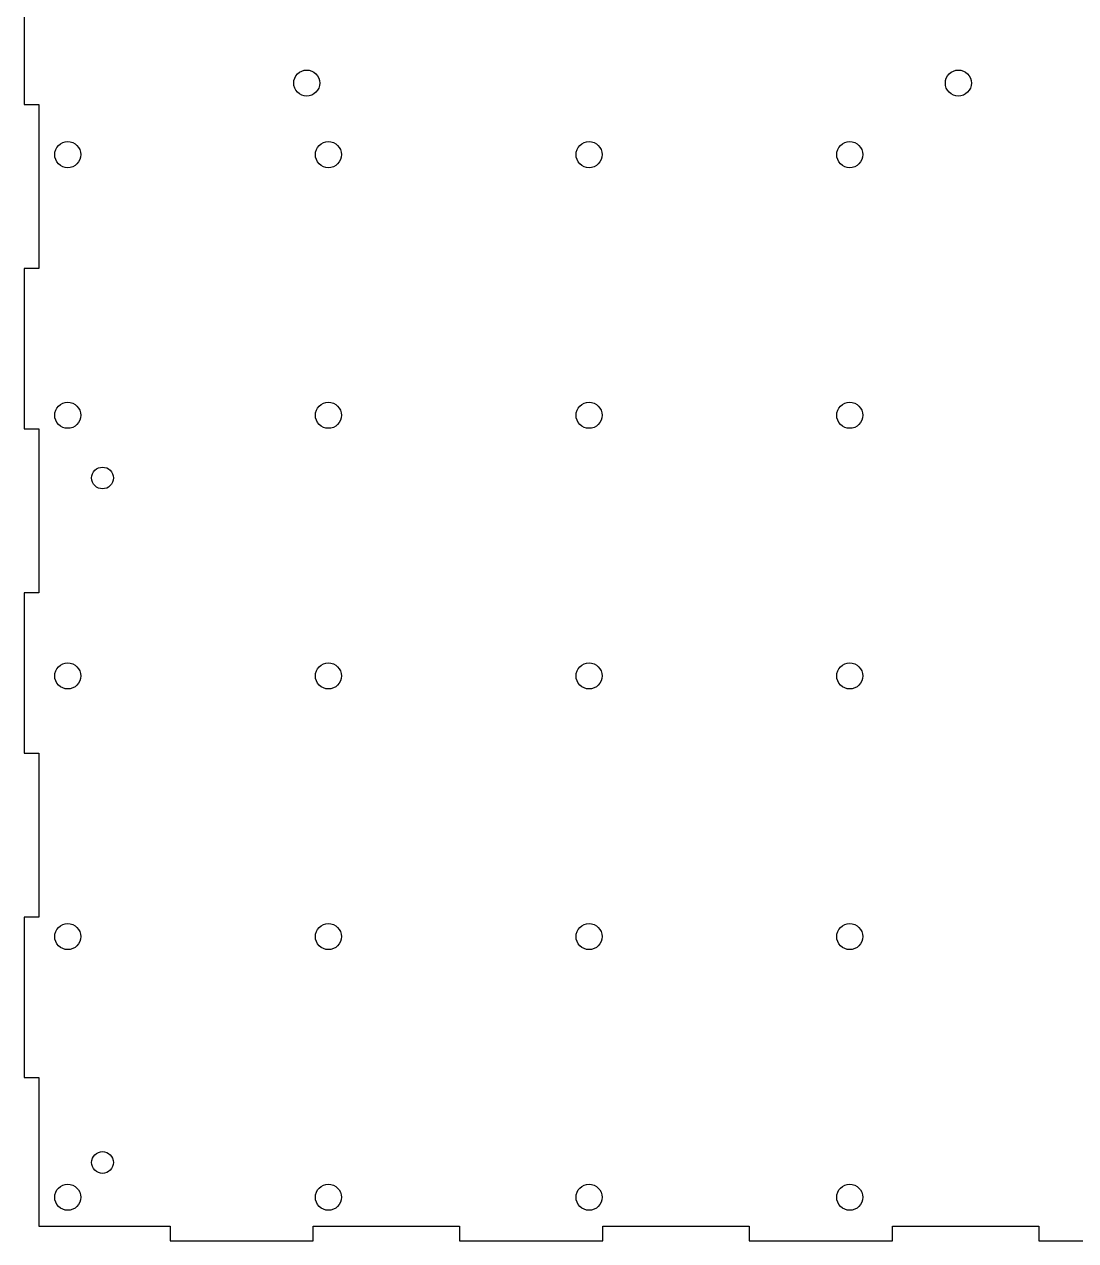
# Model space of a CAD drawing. Header units: metres. Extents: x 0 to 318, y 0 to 356.
# Drawn here: x 0 to 153.7, y 0 to 177.8 of the extents above; entities that cross this region are included whole.
import ezdxf

# ---------------------------------------------------------------- set-up
doc = ezdxf.new("R2010")
doc.units = ezdxf.units.M

msp = doc.modelspace()

# ---------------------------------------------------------------- linework, layer by layer
for p, q in [((0, 189.526), (0, 166.074)), ((39.928, 170.562), (40.2167, 170.799)), ((40.2167, 170.799), (40.546, 170.975)), ((40.546, 170.975), (40.9034, 171.083)), ((40.9034, 171.083), (41.275, 171.12)), ((41.275, 171.12), (41.6466, 171.083)), ((41.6466, 171.083), (42.004, 170.975)), ((42.004, 170.975), (42.3333, 170.799)), ((42.3333, 170.799), (42.622, 170.562)), ((135.178, 170.562), (135.467, 170.799)), ((135.467, 170.799), (135.796, 170.975)), ((135.796, 170.975), (136.153, 171.083)), ((136.153, 171.083), (136.525, 171.12)), ((136.525, 171.12), (136.897, 171.083)), ((136.897, 171.083), (137.254, 170.975)), ((137.254, 170.975), (137.583, 170.799)), ((137.583, 170.799), (137.872, 170.562)), ((39.37, 169.215), (39.4066, 169.586)), ((39.4066, 168.843), (39.37, 169.215)), ((39.4066, 169.586), (39.515, 169.944)), ((39.515, 169.944), (39.6911, 170.273)), ((39.6911, 170.273), (39.928, 170.562)), ((42.622, 170.562), (42.8589, 170.273)), ((42.8589, 170.273), (43.035, 169.944)), ((43.035, 169.944), (43.1434, 169.586)), ((43.1434, 169.586), (43.18, 169.215)), ((43.18, 169.215), (43.1434, 168.843)), ((134.62, 169.215), (134.657, 169.586)), ((134.657, 168.843), (134.62, 169.215)), ((134.657, 169.586), (134.765, 169.944)), ((134.765, 169.944), (134.941, 170.273)), ((134.941, 170.273), (135.178, 170.562)), ((137.872, 170.562), (138.109, 170.273)), ((138.109, 170.273), (138.285, 169.944)), ((138.285, 169.944), (138.393, 169.586)), ((138.393, 169.586), (138.43, 169.215)), ((138.43, 169.215), (138.393, 168.843)), ((39.515, 168.486), (39.4066, 168.843)), ((39.6911, 168.156), (39.515, 168.486)), ((39.928, 167.868), (39.6911, 168.156)), ((40.2167, 167.631), (39.928, 167.868)), ((40.546, 167.455), (40.2167, 167.631)), ((40.9034, 167.346), (40.546, 167.455)), ((41.275, 167.31), (40.9034, 167.346)), ((41.6466, 167.346), (41.275, 167.31)), ((42.004, 167.455), (41.6466, 167.346)), ((42.3333, 167.631), (42.004, 167.455)), ((42.622, 167.868), (42.3333, 167.631)), ((42.8589, 168.156), (42.622, 167.868)), ((43.035, 168.486), (42.8589, 168.156)), ((43.1434, 168.843), (43.035, 168.486)), ((134.765, 168.486), (134.657, 168.843)), ((134.941, 168.156), (134.765, 168.486)), ((135.178, 167.868), (134.941, 168.156)), ((135.467, 167.631), (135.178, 167.868)), ((135.796, 167.455), (135.467, 167.631)), ((136.153, 167.346), (135.796, 167.455)), ((136.525, 167.31), (136.153, 167.346)), ((136.897, 167.346), (136.525, 167.31)), ((137.254, 167.455), (136.897, 167.346)), ((137.583, 167.631), (137.254, 167.455)), ((137.872, 167.868), (137.583, 167.631)), ((138.109, 168.156), (137.872, 167.868)), ((138.285, 168.486), (138.109, 168.156)), ((138.393, 168.843), (138.285, 168.486)), ((0, 166.074), (2.12697, 166.074)), ((2.12697, 166.074), (2.12697, 142.113)), ((4.76602, 159.808), (5.00293, 160.097)), ((5.00293, 160.097), (5.29163, 160.334)), ((5.29163, 160.334), (5.62097, 160.51)), ((5.62097, 160.51), (5.97833, 160.618)), ((5.97833, 160.618), (6.34999, 160.655)), ((6.34999, 160.655), (6.72163, 160.618)), ((6.72163, 160.618), (7.07899, 160.51)), ((7.07899, 160.51), (7.40834, 160.334)), ((7.40834, 160.334), (7.69702, 160.097)), ((7.69702, 160.097), (7.93393, 159.808)), ((42.866, 159.808), (43.1029, 160.097)), ((43.1029, 160.097), (43.3916, 160.334)), ((43.3916, 160.334), (43.721, 160.51)), ((43.721, 160.51), (44.0783, 160.618)), ((44.0783, 160.618), (44.45, 160.655)), ((44.45, 160.655), (44.8216, 160.618)), ((44.8216, 160.618), (45.179, 160.51)), ((45.179, 160.51), (45.5083, 160.334)), ((45.5083, 160.334), (45.797, 160.097)), ((45.797, 160.097), (46.0339, 159.808)), ((80.966, 159.808), (81.2029, 160.097)), ((81.2029, 160.097), (81.4916, 160.334)), ((81.4916, 160.334), (81.821, 160.51)), ((81.821, 160.51), (82.1783, 160.618)), ((82.1783, 160.618), (82.55, 160.655)), ((82.55, 160.655), (82.9216, 160.618)), ((82.9216, 160.618), (83.279, 160.51)), ((83.279, 160.51), (83.6083, 160.334)), ((83.6083, 160.334), (83.897, 160.097)), ((83.897, 160.097), (84.1339, 159.808)), ((119.066, 159.808), (119.303, 160.097)), ((119.303, 160.097), (119.592, 160.334)), ((119.592, 160.334), (119.921, 160.51)), ((119.921, 160.51), (120.278, 160.618)), ((120.278, 160.618), (120.65, 160.655)), ((120.65, 160.655), (121.022, 160.618)), ((121.022, 160.618), (121.379, 160.51)), ((121.379, 160.51), (121.708, 160.334)), ((121.708, 160.334), (121.997, 160.097)), ((121.997, 160.097), (122.234, 159.808)), ((4.44498, 158.75), (4.48157, 159.122)), ((4.48157, 158.378), (4.44498, 158.75)), ((4.48157, 159.122), (4.59, 159.479)), ((4.59, 158.021), (4.48157, 158.378)), ((4.59, 159.479), (4.76602, 159.808)), ((7.93393, 159.808), (8.10997, 159.479)), ((8.10997, 159.479), (8.21838, 159.122)), ((8.21838, 158.378), (8.10997, 158.021)), ((8.21838, 159.122), (8.25499, 158.75)), ((8.25499, 158.75), (8.21838, 158.378)), ((42.545, 158.75), (42.5816, 159.122)), ((42.5816, 158.378), (42.545, 158.75)), ((42.5816, 159.122), (42.69, 159.479)), ((42.69, 158.021), (42.5816, 158.378)), ((42.69, 159.479), (42.866, 159.808)), ((46.0339, 159.808), (46.21, 159.479)), ((46.21, 159.479), (46.3184, 159.122)), ((46.3184, 158.378), (46.21, 158.021)), ((46.3184, 159.122), (46.355, 158.75)), ((46.355, 158.75), (46.3184, 158.378)), ((80.645, 158.75), (80.6816, 159.122)), ((80.6816, 158.378), (80.645, 158.75)), ((80.6816, 159.122), (80.79, 159.479)), ((80.79, 158.021), (80.6816, 158.378)), ((80.79, 159.479), (80.966, 159.808)), ((84.1339, 159.808), (84.31, 159.479)), ((84.31, 159.479), (84.4184, 159.122)), ((84.4184, 158.378), (84.31, 158.021)), ((84.4184, 159.122), (84.455, 158.75)), ((84.455, 158.75), (84.4184, 158.378)), ((118.745, 158.75), (118.782, 159.122)), ((118.782, 158.378), (118.745, 158.75)), ((118.782, 159.122), (118.89, 159.479)), ((118.89, 158.021), (118.782, 158.378)), ((118.89, 159.479), (119.066, 159.808)), ((122.234, 159.808), (122.41, 159.479)), ((122.41, 159.479), (122.518, 159.122)), ((122.518, 158.378), (122.41, 158.021)), ((122.518, 159.122), (122.555, 158.75)), ((122.555, 158.75), (122.518, 158.378)), ((4.76602, 157.692), (4.59, 158.021)), ((5.00293, 157.403), (4.76602, 157.692)), ((5.29163, 157.166), (5.00293, 157.403)), ((5.62097, 156.99), (5.29163, 157.166)), ((5.97833, 156.882), (5.62097, 156.99)), ((6.34999, 156.845), (5.97833, 156.882)), ((6.72163, 156.882), (6.34999, 156.845)), ((7.07899, 156.99), (6.72163, 156.882)), ((7.40834, 157.166), (7.07899, 156.99)), ((7.69702, 157.403), (7.40834, 157.166)), ((7.93393, 157.692), (7.69702, 157.403)), ((8.10997, 158.021), (7.93393, 157.692)), ((42.866, 157.692), (42.69, 158.021)), ((43.1029, 157.403), (42.866, 157.692)), ((43.3916, 157.166), (43.1029, 157.403)), ((43.721, 156.99), (43.3916, 157.166)), ((44.0783, 156.882), (43.721, 156.99)), ((44.45, 156.845), (44.0783, 156.882)), ((44.8216, 156.882), (44.45, 156.845)), ((45.179, 156.99), (44.8216, 156.882)), ((45.5083, 157.166), (45.179, 156.99)), ((45.797, 157.403), (45.5083, 157.166)), ((46.0339, 157.692), (45.797, 157.403)), ((46.21, 158.021), (46.0339, 157.692)), ((80.966, 157.692), (80.79, 158.021)), ((81.2029, 157.403), (80.966, 157.692)), ((81.4916, 157.166), (81.2029, 157.403)), ((81.821, 156.99), (81.4916, 157.166)), ((82.1783, 156.882), (81.821, 156.99)), ((82.55, 156.845), (82.1783, 156.882)), ((82.9216, 156.882), (82.55, 156.845)), ((83.279, 156.99), (82.9216, 156.882)), ((83.6083, 157.166), (83.279, 156.99)), ((83.897, 157.403), (83.6083, 157.166)), ((84.1339, 157.692), (83.897, 157.403)), ((84.31, 158.021), (84.1339, 157.692)), ((119.066, 157.692), (118.89, 158.021)), ((119.303, 157.403), (119.066, 157.692)), ((119.592, 157.166), (119.303, 157.403)), ((119.921, 156.99), (119.592, 157.166)), ((120.278, 156.882), (119.921, 156.99)), ((120.65, 156.845), (120.278, 156.882)), ((121.022, 156.882), (120.65, 156.845)), ((121.379, 156.99), (121.022, 156.882)), ((121.708, 157.166), (121.379, 156.99)), ((121.997, 157.403), (121.708, 157.166)), ((122.234, 157.692), (121.997, 157.403)), ((122.41, 158.021), (122.234, 157.692)), ((2.12697, 142.113), (0, 142.113)), ((0, 142.113), (0, 118.66)), ((4.44498, 120.65), (4.48157, 121.022)), ((4.48157, 121.022), (4.59, 121.379)), ((4.59, 121.379), (4.76602, 121.708)), ((4.76602, 121.708), (5.00293, 121.997)), ((5.00293, 121.997), (5.29163, 122.234)), ((5.29163, 122.234), (5.62097, 122.41)), ((5.62097, 122.41), (5.97833, 122.518)), ((5.97833, 122.518), (6.34999, 122.555)), ((6.34999, 122.555), (6.72163, 122.518)), ((6.72163, 122.518), (7.07899, 122.41)), ((7.07899, 122.41), (7.40834, 122.234)), ((7.40834, 122.234), (7.69702, 121.997)), ((7.69702, 121.997), (7.93393, 121.708)), ((7.93393, 121.708), (8.10997, 121.379)), ((8.10997, 121.379), (8.21838, 121.022)), ((8.21838, 121.022), (8.25499, 120.65)), ((42.545, 120.65), (42.5816, 121.022)), ((42.5816, 121.022), (42.69, 121.379)), ((42.69, 121.379), (42.866, 121.708)), ((42.866, 121.708), (43.1029, 121.997)), ((43.1029, 121.997), (43.3916, 122.234)), ((43.3916, 122.234), (43.721, 122.41)), ((43.721, 122.41), (44.0783, 122.518)), ((44.0783, 122.518), (44.45, 122.555)), ((44.45, 122.555), (44.8216, 122.518)), ((44.8216, 122.518), (45.179, 122.41)), ((45.179, 122.41), (45.5083, 122.234)), ((45.5083, 122.234), (45.797, 121.997)), ((45.797, 121.997), (46.0339, 121.708)), ((46.0339, 121.708), (46.21, 121.379)), ((46.21, 121.379), (46.3184, 121.022)), ((46.3184, 121.022), (46.355, 120.65)), ((80.645, 120.65), (80.6816, 121.022)), ((80.6816, 121.022), (80.79, 121.379)), ((80.79, 121.379), (80.966, 121.708)), ((80.966, 121.708), (81.2029, 121.997)), ((81.2029, 121.997), (81.4916, 122.234)), ((81.4916, 122.234), (81.821, 122.41)), ((81.821, 122.41), (82.1783, 122.518)), ((82.1783, 122.518), (82.55, 122.555)), ((82.55, 122.555), (82.9216, 122.518)), ((82.9216, 122.518), (83.279, 122.41)), ((83.279, 122.41), (83.6083, 122.234)), ((83.6083, 122.234), (83.897, 121.997)), ((83.897, 121.997), (84.1339, 121.708)), ((84.1339, 121.708), (84.31, 121.379)), ((84.31, 121.379), (84.4184, 121.022)), ((84.4184, 121.022), (84.455, 120.65)), ((118.745, 120.65), (118.782, 121.022)), ((118.782, 121.022), (118.89, 121.379)), ((118.89, 121.379), (119.066, 121.708)), ((119.066, 121.708), (119.303, 121.997)), ((119.303, 121.997), (119.592, 122.234)), ((119.592, 122.234), (119.921, 122.41)), ((119.921, 122.41), (120.278, 122.518)), ((120.278, 122.518), (120.65, 122.555)), ((120.65, 122.555), (121.022, 122.518)), ((121.022, 122.518), (121.379, 122.41)), ((121.379, 122.41), (121.708, 122.234)), ((121.708, 122.234), (121.997, 121.997)), ((121.997, 121.997), (122.234, 121.708)), ((122.234, 121.708), (122.41, 121.379)), ((122.41, 121.379), (122.518, 121.022)), ((122.518, 121.022), (122.555, 120.65)), ((4.48157, 120.278), (4.44498, 120.65)), ((4.59, 119.921), (4.48157, 120.278)), ((4.76602, 119.592), (4.59, 119.921)), ((5.00293, 119.303), (4.76602, 119.592)), ((5.29163, 119.066), (5.00293, 119.303)), ((7.69702, 119.303), (7.40834, 119.066)), ((7.93393, 119.592), (7.69702, 119.303)), ((8.10997, 119.921), (7.93393, 119.592)), ((8.21838, 120.278), (8.10997, 119.921)), ((8.25499, 120.65), (8.21838, 120.278)), ((42.5816, 120.278), (42.545, 120.65)), ((42.69, 119.921), (42.5816, 120.278)), ((42.866, 119.592), (42.69, 119.921)), ((43.1029, 119.303), (42.866, 119.592)), ((43.3916, 119.066), (43.1029, 119.303)), ((45.797, 119.303), (45.5083, 119.066)), ((46.0339, 119.592), (45.797, 119.303)), ((46.21, 119.921), (46.0339, 119.592)), ((46.3184, 120.278), (46.21, 119.921)), ((46.355, 120.65), (46.3184, 120.278)), ((80.6816, 120.278), (80.645, 120.65)), ((80.79, 119.921), (80.6816, 120.278)), ((80.966, 119.592), (80.79, 119.921)), ((81.2029, 119.303), (80.966, 119.592)), ((81.4916, 119.066), (81.2029, 119.303)), ((83.897, 119.303), (83.6083, 119.066)), ((84.1339, 119.592), (83.897, 119.303)), ((84.31, 119.921), (84.1339, 119.592)), ((84.4184, 120.278), (84.31, 119.921)), ((84.455, 120.65), (84.4184, 120.278)), ((118.782, 120.278), (118.745, 120.65)), ((118.89, 119.921), (118.782, 120.278)), ((119.066, 119.592), (118.89, 119.921)), ((119.303, 119.303), (119.066, 119.592)), ((119.592, 119.066), (119.303, 119.303)), ((121.997, 119.303), (121.708, 119.066)), ((122.234, 119.592), (121.997, 119.303)), ((122.41, 119.921), (122.234, 119.592)), ((122.518, 120.278), (122.41, 119.921)), ((122.555, 120.65), (122.518, 120.278)), ((0, 118.66), (2.12697, 118.66)), ((2.12697, 118.66), (2.12697, 94.6996)), ((5.62097, 118.89), (5.29163, 119.066)), ((5.97833, 118.782), (5.62097, 118.89)), ((6.34999, 118.745), (5.97833, 118.782)), ((6.72163, 118.782), (6.34999, 118.745)), ((7.07899, 118.89), (6.72163, 118.782)), ((7.40834, 119.066), (7.07899, 118.89)), ((43.721, 118.89), (43.3916, 119.066)), ((44.0783, 118.782), (43.721, 118.89)), ((44.45, 118.745), (44.0783, 118.782)), ((44.8216, 118.782), (44.45, 118.745)), ((45.179, 118.89), (44.8216, 118.782)), ((45.5083, 119.066), (45.179, 118.89)), ((81.821, 118.89), (81.4916, 119.066)), ((82.1783, 118.782), (81.821, 118.89)), ((82.55, 118.745), (82.1783, 118.782)), ((82.9216, 118.782), (82.55, 118.745)), ((83.279, 118.89), (82.9216, 118.782)), ((83.6083, 119.066), (83.279, 118.89)), ((119.921, 118.89), (119.592, 119.066)), ((120.278, 118.782), (119.921, 118.89)), ((120.65, 118.745), (120.278, 118.782)), ((121.022, 118.782), (120.65, 118.745)), ((121.379, 118.89), (121.022, 118.782)), ((121.708, 119.066), (121.379, 118.89)), ((9.87299, 111.796), (9.96333, 112.094)), ((9.96333, 112.094), (10.11, 112.368)), ((10.11, 112.368), (10.3074, 112.609)), ((10.3074, 112.609), (10.548, 112.806)), ((10.548, 112.806), (10.8225, 112.953)), ((10.8225, 112.953), (11.1203, 113.043)), ((11.1203, 113.043), (11.43, 113.074)), ((11.43, 113.074), (11.7397, 113.043)), ((11.7397, 113.043), (12.0375, 112.953)), ((12.0375, 112.953), (12.312, 112.806)), ((12.312, 112.806), (12.5525, 112.609)), ((12.5525, 112.609), (12.7499, 112.368)), ((12.7499, 112.368), (12.8966, 112.094)), ((12.8966, 112.094), (12.987, 111.796)), ((9.84248, 111.486), (9.87299, 111.796)), ((9.87299, 111.177), (9.84248, 111.486)), ((9.96333, 110.879), (9.87299, 111.177)), ((10.11, 110.604), (9.96333, 110.879)), ((10.3074, 110.364), (10.11, 110.604)), ((10.548, 110.167), (10.3074, 110.364)), ((12.5525, 110.364), (12.312, 110.167)), ((12.7499, 110.604), (12.5525, 110.364)), ((12.8966, 110.879), (12.7499, 110.604)), ((12.987, 111.177), (12.8966, 110.879)), ((12.987, 111.796), (13.0175, 111.486)), ((13.0175, 111.486), (12.987, 111.177)), ((10.8225, 110.02), (10.548, 110.167)), ((11.1203, 109.929), (10.8225, 110.02)), ((11.43, 109.899), (11.1203, 109.929)), ((11.7397, 109.929), (11.43, 109.899)), ((12.0375, 110.02), (11.7397, 109.929)), ((12.312, 110.167), (12.0375, 110.02)), ((2.12697, 94.6996), (0, 94.6996)), ((0, 94.6996), (0, 71.247)), ((4.59, 83.279), (4.76602, 83.6083)), ((4.76602, 83.6083), (5.00293, 83.897)), ((5.00293, 83.897), (5.29163, 84.1339)), ((5.29163, 84.1339), (5.62097, 84.31)), ((5.62097, 84.31), (5.97833, 84.4184)), ((5.97833, 84.4184), (6.34999, 84.455)), ((6.34999, 84.455), (6.72163, 84.4184)), ((6.72163, 84.4184), (7.07899, 84.31)), ((7.07899, 84.31), (7.40834, 84.1339)), ((7.40834, 84.1339), (7.69702, 83.897)), ((7.69702, 83.897), (7.93393, 83.6083)), ((7.93393, 83.6083), (8.10997, 83.279)), ((42.69, 83.279), (42.866, 83.6083)), ((42.866, 83.6083), (43.1029, 83.897)), ((43.1029, 83.897), (43.3916, 84.1339)), ((43.3916, 84.1339), (43.721, 84.31)), ((43.721, 84.31), (44.0783, 84.4184)), ((44.0783, 84.4184), (44.45, 84.455)), ((44.45, 84.455), (44.8216, 84.4184)), ((44.8216, 84.4184), (45.179, 84.31)), ((45.179, 84.31), (45.5083, 84.1339)), ((45.5083, 84.1339), (45.797, 83.897)), ((45.797, 83.897), (46.0339, 83.6083)), ((46.0339, 83.6083), (46.21, 83.279)), ((80.79, 83.279), (80.966, 83.6083)), ((80.966, 83.6083), (81.2029, 83.897)), ((81.2029, 83.897), (81.4916, 84.1339)), ((81.4916, 84.1339), (81.821, 84.31)), ((81.821, 84.31), (82.1783, 84.4184)), ((82.1783, 84.4184), (82.55, 84.455)), ((82.55, 84.455), (82.9216, 84.4184)), ((82.9216, 84.4184), (83.279, 84.31)), ((83.279, 84.31), (83.6083, 84.1339)), ((83.6083, 84.1339), (83.897, 83.897)), ((83.897, 83.897), (84.1339, 83.6083)), ((84.1339, 83.6083), (84.31, 83.279)), ((118.89, 83.279), (119.066, 83.6083)), ((119.066, 83.6083), (119.303, 83.897)), ((119.303, 83.897), (119.592, 84.1339)), ((119.592, 84.1339), (119.921, 84.31)), ((119.921, 84.31), (120.278, 84.4184)), ((120.278, 84.4184), (120.65, 84.455)), ((120.65, 84.455), (121.022, 84.4184)), ((121.022, 84.4184), (121.379, 84.31)), ((121.379, 84.31), (121.708, 84.1339)), ((121.708, 84.1339), (121.997, 83.897)), ((121.997, 83.897), (122.234, 83.6083)), ((122.234, 83.6083), (122.41, 83.279)), ((4.44498, 82.55), (4.48157, 82.9216)), ((4.48157, 82.1783), (4.44498, 82.55)), ((4.48157, 82.9216), (4.59, 83.279)), ((4.59, 81.821), (4.48157, 82.1783)), ((4.76602, 81.4916), (4.59, 81.821)), ((8.10997, 81.821), (7.93393, 81.4916)), ((8.10997, 83.279), (8.21838, 82.9216)), ((8.21838, 82.1783), (8.10997, 81.821)), ((8.21838, 82.9216), (8.25499, 82.55)), ((8.25499, 82.55), (8.21838, 82.1783)), ((42.545, 82.55), (42.5816, 82.9216)), ((42.5816, 82.1783), (42.545, 82.55)), ((42.5816, 82.9216), (42.69, 83.279)), ((42.69, 81.821), (42.5816, 82.1783)), ((42.866, 81.4916), (42.69, 81.821)), ((46.21, 81.821), (46.0339, 81.4916)), ((46.21, 83.279), (46.3184, 82.9216)), ((46.3184, 82.1783), (46.21, 81.821)), ((46.3184, 82.9216), (46.355, 82.55)), ((46.355, 82.55), (46.3184, 82.1783)), ((80.645, 82.55), (80.6816, 82.9216)), ((80.6816, 82.1783), (80.645, 82.55)), ((80.6816, 82.9216), (80.79, 83.279)), ((80.79, 81.821), (80.6816, 82.1783)), ((80.966, 81.4916), (80.79, 81.821)), ((84.31, 81.821), (84.1339, 81.4916)), ((84.31, 83.279), (84.4184, 82.9216)), ((84.4184, 82.1783), (84.31, 81.821)), ((84.4184, 82.9216), (84.455, 82.55)), ((84.455, 82.55), (84.4184, 82.1783)), ((118.745, 82.55), (118.782, 82.9216)), ((118.782, 82.1783), (118.745, 82.55)), ((118.782, 82.9216), (118.89, 83.279)), ((118.89, 81.821), (118.782, 82.1783)), ((119.066, 81.4916), (118.89, 81.821)), ((122.41, 81.821), (122.234, 81.4916)), ((122.41, 83.279), (122.518, 82.9216)), ((122.518, 82.1783), (122.41, 81.821)), ((122.518, 82.9216), (122.555, 82.55)), ((122.555, 82.55), (122.518, 82.1783)), ((5.00293, 81.2029), (4.76602, 81.4916)), ((5.29163, 80.966), (5.00293, 81.2029)), ((5.62097, 80.79), (5.29163, 80.966)), ((5.97833, 80.6816), (5.62097, 80.79)), ((6.34999, 80.645), (5.97833, 80.6816)), ((6.72163, 80.6816), (6.34999, 80.645)), ((7.07899, 80.79), (6.72163, 80.6816)), ((7.40834, 80.966), (7.07899, 80.79)), ((7.69702, 81.2029), (7.40834, 80.966)), ((7.93393, 81.4916), (7.69702, 81.2029)), ((43.1029, 81.2029), (42.866, 81.4916)), ((43.3916, 80.966), (43.1029, 81.2029)), ((43.721, 80.79), (43.3916, 80.966)), ((44.0783, 80.6816), (43.721, 80.79)), ((44.45, 80.645), (44.0783, 80.6816)), ((44.8216, 80.6816), (44.45, 80.645)), ((45.179, 80.79), (44.8216, 80.6816)), ((45.5083, 80.966), (45.179, 80.79)), ((45.797, 81.2029), (45.5083, 80.966)), ((46.0339, 81.4916), (45.797, 81.2029)), ((81.2029, 81.2029), (80.966, 81.4916)), ((81.4916, 80.966), (81.2029, 81.2029)), ((81.821, 80.79), (81.4916, 80.966)), ((82.1783, 80.6816), (81.821, 80.79)), ((82.55, 80.645), (82.1783, 80.6816)), ((82.9216, 80.6816), (82.55, 80.645)), ((83.279, 80.79), (82.9216, 80.6816)), ((83.6083, 80.966), (83.279, 80.79)), ((83.897, 81.2029), (83.6083, 80.966)), ((84.1339, 81.4916), (83.897, 81.2029)), ((119.303, 81.2029), (119.066, 81.4916)), ((119.592, 80.966), (119.303, 81.2029)), ((119.921, 80.79), (119.592, 80.966)), ((120.278, 80.6816), (119.921, 80.79)), ((120.65, 80.645), (120.278, 80.6816)), ((121.022, 80.6816), (120.65, 80.645)), ((121.379, 80.79), (121.022, 80.6816)), ((121.708, 80.966), (121.379, 80.79)), ((121.997, 81.2029), (121.708, 80.966)), ((122.234, 81.4916), (121.997, 81.2029)), ((0, 71.247), (2.12697, 71.247)), ((2.12697, 71.247), (2.12697, 47.2863)), ((2.12697, 47.2863), (0, 47.2863)), ((0, 47.2863), (0, 23.8336)), ((5.62097, 46.21), (5.97833, 46.3184)), ((5.97833, 46.3184), (6.34999, 46.355)), ((6.34999, 46.355), (6.72163, 46.3184)), ((6.72163, 46.3184), (7.07899, 46.21)), ((43.721, 46.21), (44.0783, 46.3184)), ((44.0783, 46.3184), (44.45, 46.355)), ((44.45, 46.355), (44.8216, 46.3184)), ((44.8216, 46.3184), (45.179, 46.21)), ((81.821, 46.21), (82.1783, 46.3184)), ((82.1783, 46.3184), (82.55, 46.355)), ((82.55, 46.355), (82.9216, 46.3184)), ((82.9216, 46.3184), (83.279, 46.21)), ((119.921, 46.21), (120.278, 46.3184)), ((120.278, 46.3184), (120.65, 46.355)), ((120.65, 46.355), (121.022, 46.3184)), ((121.022, 46.3184), (121.379, 46.21)), ((4.44498, 44.45), (4.48157, 44.8216)), ((4.48157, 44.0783), (4.44498, 44.45)), ((4.48157, 44.8216), (4.59, 45.179)), ((4.59, 45.179), (4.76602, 45.5083)), ((4.76602, 45.5083), (5.00293, 45.797)), ((5.00293, 45.797), (5.29163, 46.0339)), ((5.29163, 46.0339), (5.62097, 46.21)), ((7.07899, 46.21), (7.40834, 46.0339)), ((7.40834, 46.0339), (7.69702, 45.797)), ((7.69702, 45.797), (7.93393, 45.5083)), ((7.93393, 45.5083), (8.10997, 45.179)), ((8.10997, 45.179), (8.21838, 44.8216)), ((8.21838, 44.8216), (8.25499, 44.45)), ((8.25499, 44.45), (8.21838, 44.0783)), ((42.545, 44.45), (42.5816, 44.8216)), ((42.5816, 44.0783), (42.545, 44.45)), ((42.5816, 44.8216), (42.69, 45.179)), ((42.69, 45.179), (42.866, 45.5083)), ((42.866, 45.5083), (43.1029, 45.797)), ((43.1029, 45.797), (43.3916, 46.0339)), ((43.3916, 46.0339), (43.721, 46.21)), ((45.179, 46.21), (45.5083, 46.0339)), ((45.5083, 46.0339), (45.797, 45.797)), ((45.797, 45.797), (46.0339, 45.5083)), ((46.0339, 45.5083), (46.21, 45.179)), ((46.21, 45.179), (46.3184, 44.8216)), ((46.3184, 44.8216), (46.355, 44.45)), ((46.355, 44.45), (46.3184, 44.0783)), ((80.645, 44.45), (80.6816, 44.8216)), ((80.6816, 44.0783), (80.645, 44.45)), ((80.6816, 44.8216), (80.79, 45.179)), ((80.79, 45.179), (80.966, 45.5083)), ((80.966, 45.5083), (81.2029, 45.797)), ((81.2029, 45.797), (81.4916, 46.0339)), ((81.4916, 46.0339), (81.821, 46.21)), ((83.279, 46.21), (83.6083, 46.0339)), ((83.6083, 46.0339), (83.897, 45.797)), ((83.897, 45.797), (84.1339, 45.5083)), ((84.1339, 45.5083), (84.31, 45.179)), ((84.31, 45.179), (84.4184, 44.8216)), ((84.4184, 44.8216), (84.455, 44.45)), ((84.455, 44.45), (84.4184, 44.0783)), ((118.745, 44.45), (118.782, 44.8216)), ((118.782, 44.0783), (118.745, 44.45)), ((118.782, 44.8216), (118.89, 45.179)), ((118.89, 45.179), (119.066, 45.5083)), ((119.066, 45.5083), (119.303, 45.797)), ((119.303, 45.797), (119.592, 46.0339)), ((119.592, 46.0339), (119.921, 46.21)), ((121.379, 46.21), (121.708, 46.0339)), ((121.708, 46.0339), (121.997, 45.797)), ((121.997, 45.797), (122.234, 45.5083)), ((122.234, 45.5083), (122.41, 45.179)), ((122.41, 45.179), (122.518, 44.8216)), ((122.518, 44.8216), (122.555, 44.45)), ((122.555, 44.45), (122.518, 44.0783)), ((4.59, 43.721), (4.48157, 44.0783)), ((4.76602, 43.3916), (4.59, 43.721)), ((5.00293, 43.1029), (4.76602, 43.3916)), ((5.29163, 42.866), (5.00293, 43.1029)), ((5.62097, 42.69), (5.29163, 42.866)), ((5.97833, 42.5816), (5.62097, 42.69)), ((7.07899, 42.69), (6.72163, 42.5816)), ((7.40834, 42.866), (7.07899, 42.69)), ((7.69702, 43.1029), (7.40834, 42.866)), ((7.93393, 43.3916), (7.69702, 43.1029)), ((8.10997, 43.721), (7.93393, 43.3916)), ((8.21838, 44.0783), (8.10997, 43.721)), ((42.69, 43.721), (42.5816, 44.0783)), ((42.866, 43.3916), (42.69, 43.721)), ((43.1029, 43.1029), (42.866, 43.3916)), ((43.3916, 42.866), (43.1029, 43.1029)), ((43.721, 42.69), (43.3916, 42.866)), ((44.0783, 42.5816), (43.721, 42.69)), ((45.179, 42.69), (44.8216, 42.5816)), ((45.5083, 42.866), (45.179, 42.69)), ((45.797, 43.1029), (45.5083, 42.866)), ((46.0339, 43.3916), (45.797, 43.1029)), ((46.21, 43.721), (46.0339, 43.3916)), ((46.3184, 44.0783), (46.21, 43.721)), ((80.79, 43.721), (80.6816, 44.0783)), ((80.966, 43.3916), (80.79, 43.721)), ((81.2029, 43.1029), (80.966, 43.3916)), ((81.4916, 42.866), (81.2029, 43.1029)), ((81.821, 42.69), (81.4916, 42.866)), ((82.1783, 42.5816), (81.821, 42.69)), ((83.279, 42.69), (82.9216, 42.5816)), ((83.6083, 42.866), (83.279, 42.69)), ((83.897, 43.1029), (83.6083, 42.866)), ((84.1339, 43.3916), (83.897, 43.1029)), ((84.31, 43.721), (84.1339, 43.3916)), ((84.4184, 44.0783), (84.31, 43.721)), ((118.89, 43.721), (118.782, 44.0783)), ((119.066, 43.3916), (118.89, 43.721)), ((119.303, 43.1029), (119.066, 43.3916)), ((119.592, 42.866), (119.303, 43.1029)), ((119.921, 42.69), (119.592, 42.866)), ((120.278, 42.5816), (119.921, 42.69)), ((121.379, 42.69), (121.022, 42.5816)), ((121.708, 42.866), (121.379, 42.69)), ((121.997, 43.1029), (121.708, 42.866)), ((122.234, 43.3916), (121.997, 43.1029)), ((122.41, 43.721), (122.234, 43.3916)), ((122.518, 44.0783), (122.41, 43.721)), ((6.34999, 42.545), (5.97833, 42.5816)), ((6.72163, 42.5816), (6.34999, 42.545)), ((44.45, 42.545), (44.0783, 42.5816)), ((44.8216, 42.5816), (44.45, 42.545)), ((82.55, 42.545), (82.1783, 42.5816)), ((82.9216, 42.5816), (82.55, 42.545)), ((120.65, 42.545), (120.278, 42.5816)), ((121.022, 42.5816), (120.65, 42.545)), ((0, 23.8336), (2.12697, 23.8336)), ((2.12697, 23.8336), (2.12697, 2.12697)), ((10.11, 12.312), (10.3074, 12.5525)), ((10.3074, 12.5525), (10.548, 12.7499)), ((10.548, 12.7499), (10.8225, 12.8966)), ((10.8225, 12.8966), (11.1203, 12.987)), ((11.1203, 12.987), (11.43, 13.0175)), ((11.43, 13.0175), (11.7397, 12.987)), ((11.7397, 12.987), (12.0375, 12.8966)), ((12.0375, 12.8966), (12.312, 12.7499)), ((12.312, 12.7499), (12.5525, 12.5525)), ((12.5525, 12.5525), (12.7499, 12.312)), ((9.84248, 11.43), (9.87299, 11.7397)), ((9.87299, 11.1203), (9.84248, 11.43)), ((9.87299, 11.7397), (9.96333, 12.0375)), ((9.96333, 10.8225), (9.87299, 11.1203)), ((9.96333, 12.0375), (10.11, 12.312)), ((10.11, 10.548), (9.96333, 10.8225)), ((12.7499, 12.312), (12.8966, 12.0375)), ((12.8966, 10.8225), (12.7499, 10.548)), ((12.8966, 12.0375), (12.987, 11.7397)), ((12.987, 11.1203), (12.8966, 10.8225)), ((12.987, 11.7397), (13.0175, 11.43)), ((13.0175, 11.43), (12.987, 11.1203)), ((10.3074, 10.3074), (10.11, 10.548)), ((10.548, 10.11), (10.3074, 10.3074)), ((10.8225, 9.96333), (10.548, 10.11)), ((11.1203, 9.87299), (10.8225, 9.96333)), ((11.43, 9.84248), (11.1203, 9.87299)), ((11.7397, 9.87299), (11.43, 9.84248)), ((12.0375, 9.96333), (11.7397, 9.87299)), ((12.312, 10.11), (12.0375, 9.96333)), ((12.5525, 10.3074), (12.312, 10.11)), ((12.7499, 10.548), (12.5525, 10.3074)), ((4.59, 7.07899), (4.76602, 7.40834)), ((4.76602, 7.40834), (5.00293, 7.69702)), ((5.00293, 7.69702), (5.29163, 7.93393)), ((5.29163, 7.93393), (5.62097, 8.10997)), ((5.62097, 8.10997), (5.97833, 8.21838)), ((5.97833, 8.21838), (6.34999, 8.25499)), ((6.34999, 8.25499), (6.72163, 8.21838)), ((6.72163, 8.21838), (7.07899, 8.10997)), ((7.07899, 8.10997), (7.40834, 7.93393)), ((7.40834, 7.93393), (7.69702, 7.69702)), ((7.69702, 7.69702), (7.93393, 7.40834)), ((7.93393, 7.40834), (8.10997, 7.07899)), ((42.69, 7.07899), (42.866, 7.40834)), ((42.866, 7.40834), (43.1029, 7.69702)), ((43.1029, 7.69702), (43.3916, 7.93393)), ((43.3916, 7.93393), (43.721, 8.10997)), ((43.721, 8.10997), (44.0783, 8.21838)), ((44.0783, 8.21838), (44.45, 8.25499)), ((44.45, 8.25499), (44.8216, 8.21838)), ((44.8216, 8.21838), (45.179, 8.10997)), ((45.179, 8.10997), (45.5083, 7.93393)), ((45.5083, 7.93393), (45.797, 7.69702)), ((45.797, 7.69702), (46.0339, 7.40834)), ((46.0339, 7.40834), (46.21, 7.07899)), ((80.79, 7.07899), (80.966, 7.40834)), ((80.966, 7.40834), (81.2029, 7.69702)), ((81.2029, 7.69702), (81.4916, 7.93393)), ((81.4916, 7.93393), (81.821, 8.10997)), ((81.821, 8.10997), (82.1783, 8.21838)), ((82.1783, 8.21838), (82.55, 8.25499)), ((82.55, 8.25499), (82.9216, 8.21838)), ((82.9216, 8.21838), (83.279, 8.10997)), ((83.279, 8.10997), (83.6083, 7.93393)), ((83.6083, 7.93393), (83.897, 7.69702)), ((83.897, 7.69702), (84.1339, 7.40834)), ((84.1339, 7.40834), (84.31, 7.07899)), ((118.89, 7.07899), (119.066, 7.40834)), ((119.066, 7.40834), (119.303, 7.69702)), ((119.303, 7.69702), (119.592, 7.93393)), ((119.592, 7.93393), (119.921, 8.10997)), ((119.921, 8.10997), (120.278, 8.21838)), ((120.278, 8.21838), (120.65, 8.25499)), ((120.65, 8.25499), (121.022, 8.21838)), ((121.022, 8.21838), (121.379, 8.10997)), ((121.379, 8.10997), (121.708, 7.93393)), ((121.708, 7.93393), (121.997, 7.69702)), ((121.997, 7.69702), (122.234, 7.40834)), ((122.234, 7.40834), (122.41, 7.07899)), ((4.44498, 6.34999), (4.48157, 6.72163)), ((4.48157, 5.97833), (4.44498, 6.34999)), ((4.48157, 6.72163), (4.59, 7.07899)), ((4.59, 5.62097), (4.48157, 5.97833)), ((4.76602, 5.29163), (4.59, 5.62097)), ((8.10997, 5.62097), (7.93393, 5.29163)), ((8.10997, 7.07899), (8.21838, 6.72163)), ((8.21838, 5.97833), (8.10997, 5.62097)), ((8.21838, 6.72163), (8.25499, 6.34999)), ((8.25499, 6.34999), (8.21838, 5.97833)), ((42.545, 6.34999), (42.5816, 6.72163)), ((42.5816, 5.97833), (42.545, 6.34999)), ((42.5816, 6.72163), (42.69, 7.07899)), ((42.69, 5.62097), (42.5816, 5.97833)), ((42.866, 5.29163), (42.69, 5.62097)), ((46.21, 5.62097), (46.0339, 5.29163)), ((46.21, 7.07899), (46.3184, 6.72163)), ((46.3184, 5.97833), (46.21, 5.62097)), ((46.3184, 6.72163), (46.355, 6.34999)), ((46.355, 6.34999), (46.3184, 5.97833)), ((80.645, 6.34999), (80.6816, 6.72163)), ((80.6816, 5.97833), (80.645, 6.34999)), ((80.6816, 6.72163), (80.79, 7.07899)), ((80.79, 5.62097), (80.6816, 5.97833)), ((80.966, 5.29163), (80.79, 5.62097)), ((84.31, 5.62097), (84.1339, 5.29163)), ((84.31, 7.07899), (84.4184, 6.72163)), ((84.4184, 5.97833), (84.31, 5.62097)), ((84.4184, 6.72163), (84.455, 6.34999)), ((84.455, 6.34999), (84.4184, 5.97833)), ((118.745, 6.34999), (118.782, 6.72163)), ((118.782, 5.97833), (118.745, 6.34999)), ((118.782, 6.72163), (118.89, 7.07899)), ((118.89, 5.62097), (118.782, 5.97833)), ((119.066, 5.29163), (118.89, 5.62097)), ((122.41, 5.62097), (122.234, 5.29163)), ((122.41, 7.07899), (122.518, 6.72163)), ((122.518, 5.97833), (122.41, 5.62097)), ((122.518, 6.72163), (122.555, 6.34999)), ((122.555, 6.34999), (122.518, 5.97833)), ((5.00293, 5.00293), (4.76602, 5.29163)), ((5.29163, 4.76602), (5.00293, 5.00293)), ((5.62097, 4.59), (5.29163, 4.76602)), ((5.97833, 4.48157), (5.62097, 4.59)), ((6.34999, 4.44498), (5.97833, 4.48157)), ((6.72163, 4.48157), (6.34999, 4.44498)), ((7.07899, 4.59), (6.72163, 4.48157)), ((7.40834, 4.76602), (7.07899, 4.59)), ((7.69702, 5.00293), (7.40834, 4.76602)), ((7.93393, 5.29163), (7.69702, 5.00293)), ((43.1029, 5.00293), (42.866, 5.29163)), ((43.3916, 4.76602), (43.1029, 5.00293)), ((43.721, 4.59), (43.3916, 4.76602)), ((44.0783, 4.48157), (43.721, 4.59)), ((44.45, 4.44498), (44.0783, 4.48157)), ((44.8216, 4.48157), (44.45, 4.44498)), ((45.179, 4.59), (44.8216, 4.48157)), ((45.5083, 4.76602), (45.179, 4.59)), ((45.797, 5.00293), (45.5083, 4.76602)), ((46.0339, 5.29163), (45.797, 5.00293)), ((81.2029, 5.00293), (80.966, 5.29163)), ((81.4916, 4.76602), (81.2029, 5.00293)), ((81.821, 4.59), (81.4916, 4.76602)), ((82.1783, 4.48157), (81.821, 4.59)), ((82.55, 4.44498), (82.1783, 4.48157)), ((82.9216, 4.48157), (82.55, 4.44498)), ((83.279, 4.59), (82.9216, 4.48157)), ((83.6083, 4.76602), (83.279, 4.59)), ((83.897, 5.00293), (83.6083, 4.76602)), ((84.1339, 5.29163), (83.897, 5.00293)), ((119.303, 5.00293), (119.066, 5.29163)), ((119.592, 4.76602), (119.303, 5.00293)), ((119.921, 4.59), (119.592, 4.76602)), ((120.278, 4.48157), (119.921, 4.59)), ((120.65, 4.44498), (120.278, 4.48157)), ((121.022, 4.48157), (120.65, 4.44498)), ((121.379, 4.59), (121.022, 4.48157)), ((121.708, 4.76602), (121.379, 4.59)), ((121.997, 5.00293), (121.708, 4.76602)), ((122.234, 5.29163), (121.997, 5.00293)), ((2.12697, 2.12697), (21.2937, 2.12697)), ((21.2937, 2.12697), (21.2937, 0)), ((42.2063, 2.12697), (63.627, 2.12697)), ((42.2063, 0), (42.2063, 2.12697)), ((63.627, 2.12697), (63.627, 0)), ((84.5397, 0), (84.5397, 2.12697)), ((84.5397, 2.12697), (105.96, 2.12697)), ((105.96, 2.12697), (105.96, 0)), ((126.873, 0), (126.873, 2.12697)), ((126.873, 2.12697), (148.294, 2.12697)), ((148.294, 2.12697), (148.294, 0)), ((21.2937, 0), (42.2063, 0)), ((63.627, 0), (84.5397, 0)), ((105.96, 0), (126.873, 0)), ((148.294, 0), (169.206, 0))]:
    msp.add_line(p, q)

doc.saveas('drawing.dxf')
